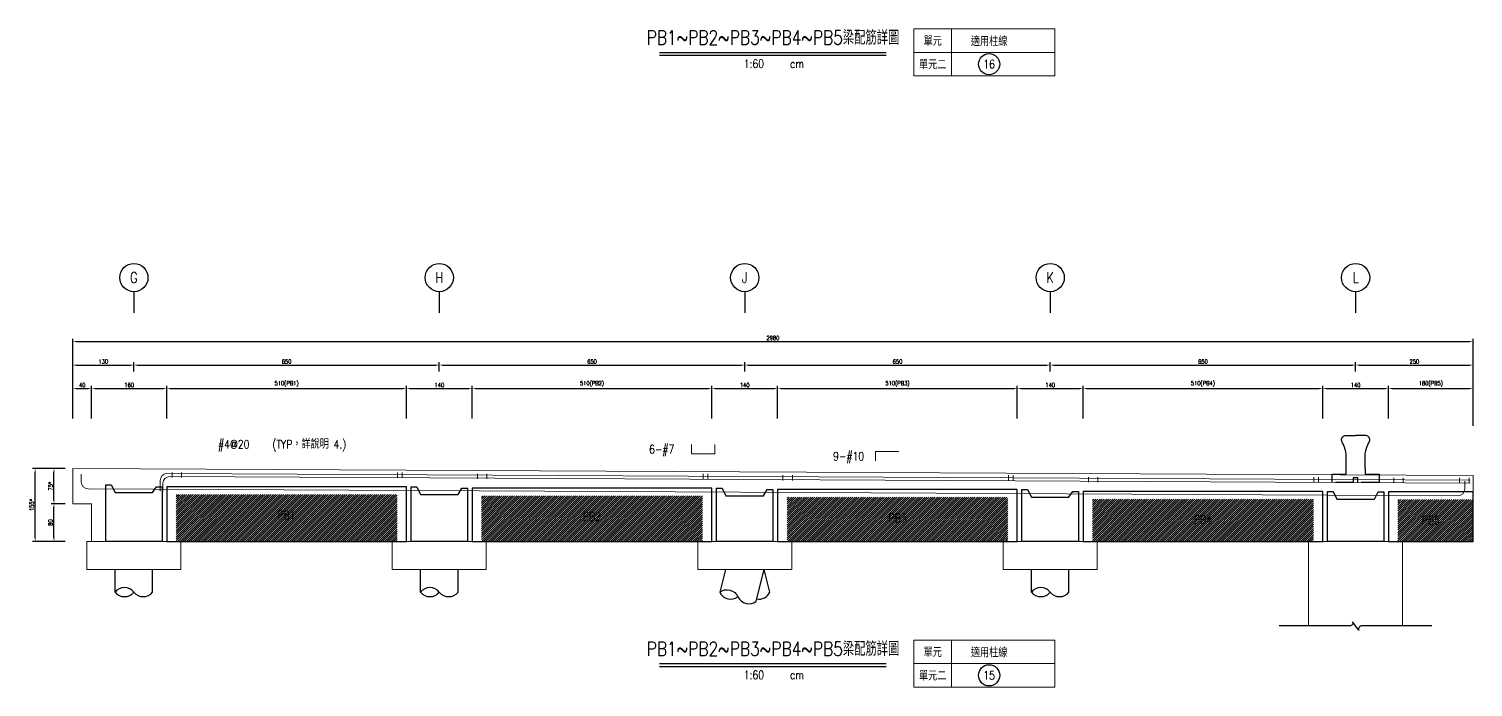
# Model space of a CAD drawing. Extents: x -4754 to 4976, y -23710 to 3942.
# Drawn here: x -359 to 2715, y -18510 to -17110 of the extents above; entities that cross this region are included whole.
import ezdxf
from ezdxf.enums import TextEntityAlignment as Align

# ---------------------------------------------------------------- set-up
doc = ezdxf.new("R2010")
doc.units = 0
doc.header["$LTSCALE"] = 3
doc.linetypes.add('DASHED', pattern=[19.05, 12.7, -6.35])
doc.layers.get('0').update_dxf_attribs({"linetype": 'CONTINUOUS'})
doc.layers.add('HB_0', color=7, linetype='CONTINUOUS', transparency=0.5)
for name, color, linetype in [('HB_DIM', 1, 'CONTINUOUS'), ('HB_SYMBOLS', 7, 'CONTINUOUS'), ('HB_TXT_CTEXT', 2, 'CONTINUOUS'), ('鋼筋', 3, 'CONTINUOUS')]:
    doc.layers.add(name, color=color, linetype=linetype)
doc.styles.get("Standard").update_dxf_attribs({"font": 'ROMANS.shx', "width": 0.8, "bigfont": 'chineset.shx'})
doc.dimstyles.new('30', dxfattribs={"dimscale": 3, "dimtxt": 3, "dimasz": 2.5, "dimexe": 2, "dimexo": 2, "dimgap": 1, "dimtad": 1, "dimdsep": 46, "dimtxsty": 'Standard', "dimcen": 0, "dimclrd": 256, "dimclre": 256, "dimclrt": 2, "dimadec": 0, "dimazin": 0, "dimtfac": 1, "dimtix": 1, "dimtmove": 2, "dimatfit": 3, "dimfxl": 1, "dimtolj": 1, "dimtzin": 0, "dimarcsym": 0})

# ---------------------------------------------------------------- blocks, each defined once
blk = doc.blocks.new('title_beam')
at = {"color": 3, "linetype": 'Continuous'}
blk.add_line((-241.2, 0), (241.2, 0), dxfattribs=at)
at = {"color": 1, "linetype": 'Continuous'}
blk.add_line((-241.2, -6), (241.2, -6), dxfattribs=at)
at = {"color": 3, "linetype": 'Continuous', "width": 0.8}
blk.add_attdef('TITLE', text='', height=30, dxfattribs=at).set_placement((0, 33), align=Align.MIDDLE)
at = {"linetype": 'Continuous', "width": 0.8}
blk.add_attdef('SCALE', text='', height=18, dxfattribs=at).set_placement((-40.6, -24), align=Align.MIDDLE)
blk.add_attdef('CM', (36.5, -33), '', height=18, dxfattribs=at)
blk = doc.blocks.new('line_tag')
at = {"layer": 'HB_SYMBOLS', "color": 4, "linetype": 'Continuous'}
blk.add_circle((0, 0), 22.5, dxfattribs=at)
at = {"color": 4, "linetype": 'Continuous', "width": 0.8}
blk.add_attdef('A', text='', height=18, dxfattribs=at).set_placement((0, 0), align=Align.MIDDLE)
blk = doc.blocks.new('fender_bottom')
at = {"color": 1, "linetype": 'Continuous'}
blk.add_lwpolyline([(162.5, 0), (12.5, 0, 0.529473), (6.7, -8.6), (-6.7, 8.6, -0.532815), (-12.5, 0), (-162.5, 0)], format="xyb", dxfattribs=at)
blk = doc.blocks.new('fender_top_transverse')
at = {"layer": 'HB_0', "color": 1, "linetype": 'Continuous'}
for points in [[(-20, 30), (-20, 60, 0.07193), (-25.7, 80.5, -0.041495), (-29.5, 88.2, -0.488993), (-22.5, 100), (0, 100)], [(20, 30), (20, 60, -0.07193), (25.7, 80.5, 0.041495), (29.5, 88.2, 0.488993), (22.5, 100), (0, 100)]]:
    blk.add_lwpolyline(points, format="xyb", dxfattribs=at)
at = {"layer": 'HB_0', "color": 252, "linetype": 'DASHED'}
blk.add_lwpolyline([(20, 30), (20, 18), (50, 18), (50, 0), (5, 0), (5, 10), (-5, 10), (-5, 0), (-50, 0), (-50, 18), (-20, 18), (-20, 30)], dxfattribs=at)
blk = doc.blocks.new('pile_vertical_with_pilecap')
at = {"linetype": 'Continuous'}
for p, q in [((-40, -48.1), (-40, 0)), ((-40, -48.1), (-40, 0)), ((40, -48.1), (40, 0)), ((40, -48.1), (40, 0))]:
    blk.add_line(p, q, dxfattribs=at)
for centre, start, end in [((-20, -64.1), 38.718, 141.282), ((-20, -64.1), 38.718, 141.282), ((-20, -32), 218.718, 321.282), ((-20, -32), 218.718, 321.282), ((20, -32), 218.718, 321.282), ((20, -32), 218.718, 321.282)]:
    blk.add_arc(centre, 25.6, start, end, dxfattribs=at)
blk = doc.blocks.new('racked_with_pilecap_Transverse')
at = {"linetype": 'Continuous'}
for points in [[(-41.2, 0), (-53.2, -48.1)], [(24.4, -67.5), (41.2, 0)]]:
    blk.add_lwpolyline(points, dxfattribs=at)
blk.add_lwpolyline([(53.2, -48.1), (41.2, 0)])
for points in [[(-53.2, -48.1, -0.48), (-14.4, -57.8, 0.48), (24.4, -67.5, 0.48)], [(-53.2, -48.1, 0.48), (-14.4, -57.8, 0.48)], [(25.6, -62.6, 0.340232), (53.2, -48.1)]]:
    blk.add_lwpolyline(points, format="xyb", dxfattribs=at)
blk = doc.blocks.new('line_guide')
at = {"color": 4, "linetype": 'Continuous'}
blk.add_line((0, 0), (0, -45), dxfattribs=at)
blk.add_circle((0, 30), 30, dxfattribs=at)
at = {"color": 4, "linetype": 'Continuous', "width": 0.8}
blk.add_attdef('A', text='', height=22.5, dxfattribs=at).set_placement((0, 30), align=Align.MIDDLE)
blk = doc.blocks.new('*D1229')
at = {"layer": 'HB_DIM', "linetype": 'Continuous', "lineweight": -2}
for p, q in [((-265.4, -17938.8), (-265.4, -17868.8)), ((-257.9, -17874.8), (-232.9, -17874.8)), ((-225.4, -17938.8), (-225.4, -17868.8))]:
    blk.add_line(p, q, dxfattribs=at)
at = {"layer": 'HB_DIM'}
for points in [[(-257.9, -17873.6), (-257.9, -17876.1), (-265.4, -17874.8)], [(-232.9, -17876.1), (-232.9, -17873.6), (-225.4, -17874.8)]]:
    blk.add_solid(points, dxfattribs=at)
at = {"layer": 'HB_DIM', "color": 2, "linetype": 'Continuous', "insert": (-245.4, -17867.3), "char_height": 9, "attachment_point": 5, "rotation": 0}
blk.add_mtext('\\A1;40', dxfattribs=at)
blk = doc.blocks.new('*D1230')
at = {"layer": 'HB_DIM', "linetype": 'Continuous', "lineweight": -2}
for p, q in [((-225.4, -17938.8), (-225.4, -17868.8)), ((-217.9, -17874.8), (-72.9, -17874.8)), ((-65.4, -17938.8), (-65.4, -17868.8))]:
    blk.add_line(p, q, dxfattribs=at)
at = {"layer": 'HB_DIM'}
for points in [[(-217.9, -17873.6), (-217.9, -17876.1), (-225.4, -17874.8)], [(-72.9, -17876.1), (-72.9, -17873.6), (-65.4, -17874.8)]]:
    blk.add_solid(points, dxfattribs=at)
at = {"layer": 'HB_DIM', "color": 2, "linetype": 'Continuous', "insert": (-145.4, -17867.3), "char_height": 9, "attachment_point": 5, "rotation": 0}
blk.add_mtext('\\A1;160', dxfattribs=at)
blk = doc.blocks.new('*D1231')
at = {"layer": 'HB_DIM', "linetype": 'Continuous', "lineweight": -2}
for p, q in [((-65.4, -17938.8), (-65.4, -17868.8)), ((-57.9, -17874.8), (437.1, -17874.8)), ((444.6, -17938.8), (444.6, -17868.8))]:
    blk.add_line(p, q, dxfattribs=at)
at = {"layer": 'HB_DIM'}
for points in [[(-57.9, -17873.6), (-57.9, -17876.1), (-65.4, -17874.8)], [(437.1, -17876.1), (437.1, -17873.6), (444.6, -17874.8)]]:
    blk.add_solid(points, dxfattribs=at)
at = {"layer": 'HB_DIM', "color": 2, "linetype": 'Continuous', "insert": (189.6, -17864.9), "char_height": 9, "attachment_point": 5, "rotation": 0}
blk.add_mtext('\\A1;510(PB1)', dxfattribs=at)
blk = doc.blocks.new('*D1232')
at = {"layer": 'HB_DIM', "linetype": 'Continuous', "lineweight": -2}
for p, q in [((444.6, -17938.8), (444.6, -17868.8)), ((452.1, -17874.8), (577.1, -17874.8)), ((584.6, -17938.8), (584.6, -17868.8))]:
    blk.add_line(p, q, dxfattribs=at)
at = {"layer": 'HB_DIM'}
for points in [[(452.1, -17873.6), (452.1, -17876.1), (444.6, -17874.8)], [(577.1, -17876.1), (577.1, -17873.6), (584.6, -17874.8)]]:
    blk.add_solid(points, dxfattribs=at)
at = {"layer": 'HB_DIM', "color": 2, "linetype": 'Continuous', "insert": (514.6, -17867.3), "char_height": 9, "attachment_point": 5, "rotation": 0}
blk.add_mtext('\\A1;140', dxfattribs=at)
blk = doc.blocks.new('*D1233')
at = {"layer": 'HB_DIM', "linetype": 'Continuous', "lineweight": -2}
for p, q in [((584.6, -17938.8), (584.6, -17868.8)), ((592.1, -17874.8), (1087.1, -17874.8)), ((1094.6, -17938.8), (1094.6, -17868.8))]:
    blk.add_line(p, q, dxfattribs=at)
at = {"layer": 'HB_DIM'}
for points in [[(592.1, -17873.6), (592.1, -17876.1), (584.6, -17874.8)], [(1087.1, -17876.1), (1087.1, -17873.6), (1094.6, -17874.8)]]:
    blk.add_solid(points, dxfattribs=at)
at = {"layer": 'HB_DIM', "color": 2, "linetype": 'Continuous', "insert": (839.6, -17864.9), "char_height": 9, "attachment_point": 5, "rotation": 0}
blk.add_mtext('\\A1;510(PB2)', dxfattribs=at)
blk = doc.blocks.new('*D1234')
at = {"layer": 'HB_DIM', "linetype": 'Continuous', "lineweight": -2}
for p, q in [((1094.6, -17938.8), (1094.6, -17868.8)), ((1102.1, -17874.8), (1227.1, -17874.8)), ((1234.6, -17938.8), (1234.6, -17868.8))]:
    blk.add_line(p, q, dxfattribs=at)
at = {"layer": 'HB_DIM'}
for points in [[(1102.1, -17873.6), (1102.1, -17876.1), (1094.6, -17874.8)], [(1227.1, -17876.1), (1227.1, -17873.6), (1234.6, -17874.8)]]:
    blk.add_solid(points, dxfattribs=at)
at = {"layer": 'HB_DIM', "color": 2, "linetype": 'Continuous', "insert": (1164.6, -17867.3), "char_height": 9, "attachment_point": 5, "rotation": 0}
blk.add_mtext('\\A1;140', dxfattribs=at)
blk = doc.blocks.new('*D1235')
at = {"layer": 'HB_DIM', "linetype": 'Continuous', "lineweight": -2}
for p, q in [((1234.6, -17938.8), (1234.6, -17868.8)), ((1242.1, -17874.8), (1737.1, -17874.8)), ((1744.6, -17938.8), (1744.6, -17868.8))]:
    blk.add_line(p, q, dxfattribs=at)
at = {"layer": 'HB_DIM'}
for points in [[(1242.1, -17873.6), (1242.1, -17876.1), (1234.6, -17874.8)], [(1737.1, -17876.1), (1737.1, -17873.6), (1744.6, -17874.8)]]:
    blk.add_solid(points, dxfattribs=at)
at = {"layer": 'HB_DIM', "color": 2, "linetype": 'Continuous', "insert": (1489.6, -17864.9), "char_height": 9, "attachment_point": 5, "rotation": 0}
blk.add_mtext('\\A1;510(PB3)', dxfattribs=at)
blk = doc.blocks.new('*D1236')
at = {"layer": 'HB_DIM', "linetype": 'Continuous', "lineweight": -2}
for p, q in [((1744.6, -17938.8), (1744.6, -17868.8)), ((1752.1, -17874.8), (1877.1, -17874.8)), ((1884.6, -17938.8), (1884.6, -17868.8))]:
    blk.add_line(p, q, dxfattribs=at)
at = {"layer": 'HB_DIM'}
for points in [[(1752.1, -17873.6), (1752.1, -17876.1), (1744.6, -17874.8)], [(1877.1, -17876.1), (1877.1, -17873.6), (1884.6, -17874.8)]]:
    blk.add_solid(points, dxfattribs=at)
at = {"layer": 'HB_DIM', "color": 2, "linetype": 'Continuous', "insert": (1814.6, -17867.3), "char_height": 9, "attachment_point": 5, "rotation": 0}
blk.add_mtext('\\A1;140', dxfattribs=at)
blk = doc.blocks.new('*D1237')
at = {"layer": 'HB_DIM', "linetype": 'Continuous', "lineweight": -2}
for p, q in [((1884.6, -17938.8), (1884.6, -17868.8)), ((1892.1, -17874.8), (2387.1, -17874.8)), ((2394.6, -17938.8), (2394.6, -17868.8))]:
    blk.add_line(p, q, dxfattribs=at)
at = {"layer": 'HB_DIM'}
for points in [[(1892.1, -17873.6), (1892.1, -17876.1), (1884.6, -17874.8)], [(2387.1, -17876.1), (2387.1, -17873.6), (2394.6, -17874.8)]]:
    blk.add_solid(points, dxfattribs=at)
at = {"layer": 'HB_DIM', "color": 2, "linetype": 'Continuous', "insert": (2139.6, -17864.9), "char_height": 9, "attachment_point": 5, "rotation": 0}
blk.add_mtext('\\A1;510(PB4)', dxfattribs=at)
blk = doc.blocks.new('*D1238')
at = {"layer": 'HB_DIM', "linetype": 'Continuous', "lineweight": -2}
for p, q in [((2394.6, -17938.8), (2394.6, -17868.8)), ((2402.1, -17874.8), (2527.1, -17874.8)), ((2534.6, -17938.8), (2534.6, -17868.8))]:
    blk.add_line(p, q, dxfattribs=at)
at = {"layer": 'HB_DIM'}
for points in [[(2402.1, -17873.6), (2402.1, -17876.1), (2394.6, -17874.8)], [(2527.1, -17876.1), (2527.1, -17873.6), (2534.6, -17874.8)]]:
    blk.add_solid(points, dxfattribs=at)
at = {"layer": 'HB_DIM', "color": 2, "linetype": 'Continuous', "insert": (2464.6, -17867.3), "char_height": 9, "attachment_point": 5, "rotation": 0}
blk.add_mtext('\\A1;140', dxfattribs=at)
blk = doc.blocks.new('*D1239')
at = {"layer": 'HB_DIM', "linetype": 'Continuous', "lineweight": -2}
for p, q in [((2534.6, -17938.8), (2534.6, -17868.8)), ((2542.1, -17874.8), (2707.1, -17874.8)), ((2714.6, -17938.8), (2714.6, -17868.8))]:
    blk.add_line(p, q, dxfattribs=at)
at = {"layer": 'HB_DIM'}
for points in [[(2542.1, -17873.6), (2542.1, -17876.1), (2534.6, -17874.8)], [(2707.1, -17876.1), (2707.1, -17873.6), (2714.6, -17874.8)]]:
    blk.add_solid(points, dxfattribs=at)
at = {"layer": 'HB_DIM', "color": 2, "linetype": 'Continuous', "insert": (2624.6, -17864.9), "char_height": 9, "attachment_point": 5, "rotation": 0}
blk.add_mtext('\\A1;180(PB5)', dxfattribs=at)
blk = doc.blocks.new('*D1240')
at = {"layer": 'HB_DIM', "linetype": 'Continuous', "lineweight": -2}
for p, q in [((-281.4, -18119.8), (-311.4, -18119.8)), ((-305.4, -18192.3), (-305.4, -18127.3)), ((-281.4, -18199.8), (-311.4, -18199.8))]:
    blk.add_line(p, q, dxfattribs=at)
at = {"layer": 'HB_DIM'}
for points in [[(-304.2, -18127.3), (-306.7, -18127.3), (-305.4, -18119.8)], [(-306.7, -18192.3), (-304.2, -18192.3), (-305.4, -18199.8)]]:
    blk.add_solid(points, dxfattribs=at)
at = {"layer": 'HB_DIM', "color": 2, "linetype": 'Continuous', "insert": (-312.9, -18159.8), "char_height": 9, "attachment_point": 5, "rotation": 90}
blk.add_mtext('\\A1;80', dxfattribs=at)
blk = doc.blocks.new('*D1241')
at = {"layer": 'HB_DIM', "linetype": 'Continuous', "lineweight": -2}
for p, q in [((-281.4, -18044.8), (-311.4, -18044.8)), ((-305.4, -18112.3), (-305.4, -18052.3)), ((-281.4, -18119.8), (-311.4, -18119.8))]:
    blk.add_line(p, q, dxfattribs=at)
at = {"layer": 'HB_DIM'}
for points in [[(-304.2, -18052.3), (-306.7, -18052.3), (-305.4, -18044.8)], [(-306.7, -18112.3), (-304.2, -18112.3), (-305.4, -18119.8)]]:
    blk.add_solid(points, dxfattribs=at)
at = {"layer": 'HB_DIM', "color": 2, "linetype": 'Continuous', "insert": (-312.9, -18082.3), "char_height": 9, "attachment_point": 5, "rotation": 90}
blk.add_mtext('\\A1;75*', dxfattribs=at)
blk = doc.blocks.new('*D1242')
at = {"layer": 'HB_DIM', "linetype": 'Continuous', "lineweight": -2}
for p, q in [((-265.4, -17938.8), (-265.4, -17768.8)), ((-257.9, -17774.8), (2707.1, -17774.8)), ((2714.6, -17953.8), (2714.6, -17768.8))]:
    blk.add_line(p, q, dxfattribs=at)
at = {"layer": 'HB_DIM'}
for points in [[(-257.9, -17773.6), (-257.9, -17776.1), (-265.4, -17774.8)], [(2707.1, -17776.1), (2707.1, -17773.6), (2714.6, -17774.8)]]:
    blk.add_solid(points, dxfattribs=at)
at = {"layer": 'HB_DIM', "color": 2, "linetype": 'Continuous', "insert": (1224.6, -17767.3), "char_height": 9, "attachment_point": 5, "rotation": 0}
blk.add_mtext('\\A1;2980', dxfattribs=at)
blk = doc.blocks.new('*D1243')
at = {"layer": 'HB_DIM', "linetype": 'Continuous', "lineweight": -2}
for p, q in [((-265.4, -17938.8), (-265.4, -17818.8)), ((-257.9, -17824.8), (-142.9, -17824.8)), ((-135.4, -17838.8), (-135.4, -17818.8))]:
    blk.add_line(p, q, dxfattribs=at)
at = {"layer": 'HB_DIM'}
for points in [[(-257.9, -17823.6), (-257.9, -17826.1), (-265.4, -17824.8)], [(-142.9, -17826.1), (-142.9, -17823.6), (-135.4, -17824.8)]]:
    blk.add_solid(points, dxfattribs=at)
at = {"layer": 'HB_DIM', "color": 2, "linetype": 'Continuous', "insert": (-200.4, -17817.3), "char_height": 9, "attachment_point": 5, "rotation": 0}
blk.add_mtext('\\A1;130', dxfattribs=at)
blk = doc.blocks.new('*D1244')
at = {"layer": 'HB_DIM', "linetype": 'Continuous', "lineweight": -2}
for p, q in [((-135.4, -17838.8), (-135.4, -17818.8)), ((-127.9, -17824.8), (507.1, -17824.8)), ((514.6, -17838.8), (514.6, -17818.8))]:
    blk.add_line(p, q, dxfattribs=at)
at = {"layer": 'HB_DIM'}
for points in [[(-127.9, -17823.6), (-127.9, -17826.1), (-135.4, -17824.8)], [(507.1, -17826.1), (507.1, -17823.6), (514.6, -17824.8)]]:
    blk.add_solid(points, dxfattribs=at)
at = {"layer": 'HB_DIM', "color": 2, "linetype": 'Continuous', "insert": (189.6, -17817.3), "char_height": 9, "attachment_point": 5, "rotation": 0}
blk.add_mtext('\\A1;650', dxfattribs=at)
blk = doc.blocks.new('*D1245')
at = {"layer": 'HB_DIM', "linetype": 'Continuous', "lineweight": -2}
for p, q in [((514.6, -17838.8), (514.6, -17818.8)), ((522.1, -17824.8), (1157.1, -17824.8)), ((1164.6, -17838.8), (1164.6, -17818.8))]:
    blk.add_line(p, q, dxfattribs=at)
at = {"layer": 'HB_DIM'}
for points in [[(522.1, -17823.6), (522.1, -17826.1), (514.6, -17824.8)], [(1157.1, -17826.1), (1157.1, -17823.6), (1164.6, -17824.8)]]:
    blk.add_solid(points, dxfattribs=at)
at = {"layer": 'HB_DIM', "color": 2, "linetype": 'Continuous', "insert": (839.6, -17817.3), "char_height": 9, "attachment_point": 5, "rotation": 0}
blk.add_mtext('\\A1;650', dxfattribs=at)
blk = doc.blocks.new('*D1246')
at = {"layer": 'HB_DIM', "linetype": 'Continuous', "lineweight": -2}
for p, q in [((1164.6, -17838.8), (1164.6, -17818.8)), ((1172.1, -17824.8), (1807.1, -17824.8)), ((1814.6, -17838.8), (1814.6, -17818.8))]:
    blk.add_line(p, q, dxfattribs=at)
at = {"layer": 'HB_DIM'}
for points in [[(1172.1, -17823.6), (1172.1, -17826.1), (1164.6, -17824.8)], [(1807.1, -17826.1), (1807.1, -17823.6), (1814.6, -17824.8)]]:
    blk.add_solid(points, dxfattribs=at)
at = {"layer": 'HB_DIM', "color": 2, "linetype": 'Continuous', "insert": (1489.6, -17817.3), "char_height": 9, "attachment_point": 5, "rotation": 0}
blk.add_mtext('\\A1;650', dxfattribs=at)
blk = doc.blocks.new('*D1247')
at = {"layer": 'HB_DIM', "linetype": 'Continuous', "lineweight": -2}
for p, q in [((1814.6, -17838.8), (1814.6, -17818.8)), ((1822.1, -17824.8), (2457.1, -17824.8)), ((2464.6, -17838.8), (2464.6, -17818.8))]:
    blk.add_line(p, q, dxfattribs=at)
at = {"layer": 'HB_DIM'}
for points in [[(1822.1, -17823.6), (1822.1, -17826.1), (1814.6, -17824.8)], [(2457.1, -17826.1), (2457.1, -17823.6), (2464.6, -17824.8)]]:
    blk.add_solid(points, dxfattribs=at)
at = {"layer": 'HB_DIM', "color": 2, "linetype": 'Continuous', "insert": (2139.6, -17817.3), "char_height": 9, "attachment_point": 5, "rotation": 0}
blk.add_mtext('\\A1;650', dxfattribs=at)
blk = doc.blocks.new('*D1248')
at = {"layer": 'HB_DIM', "linetype": 'Continuous', "lineweight": -2}
for p, q in [((2464.6, -17838.8), (2464.6, -17818.8)), ((2472.1, -17824.8), (2707.1, -17824.8)), ((2714.6, -17938.8), (2714.6, -17818.8))]:
    blk.add_line(p, q, dxfattribs=at)
at = {"layer": 'HB_DIM'}
for points in [[(2472.1, -17823.6), (2472.1, -17826.1), (2464.6, -17824.8)], [(2707.1, -17826.1), (2707.1, -17823.6), (2714.6, -17824.8)]]:
    blk.add_solid(points, dxfattribs=at)
at = {"layer": 'HB_DIM', "color": 2, "linetype": 'Continuous', "insert": (2589.6, -17817.3), "char_height": 9, "attachment_point": 5, "rotation": 0}
blk.add_mtext('\\A1;250', dxfattribs=at)
blk = doc.blocks.new('*D1249')
at = {"layer": 'HB_DIM', "linetype": 'Continuous', "lineweight": -2}
for p, q in [((-281.4, -18044.8), (-351.4, -18044.8)), ((-345.4, -18192.3), (-345.4, -18052.3)), ((-281.4, -18199.8), (-351.4, -18199.8))]:
    blk.add_line(p, q, dxfattribs=at)
at = {"layer": 'HB_DIM'}
for points in [[(-344.2, -18052.3), (-346.7, -18052.3), (-345.4, -18044.8)], [(-346.7, -18192.3), (-344.2, -18192.3), (-345.4, -18199.8)]]:
    blk.add_solid(points, dxfattribs=at)
at = {"layer": 'HB_DIM', "color": 2, "linetype": 'Continuous', "insert": (-352.9, -18122.3), "char_height": 9, "attachment_point": 5, "rotation": 90}
blk.add_mtext('\\A1;155*', dxfattribs=at)

msp = doc.modelspace()

# ---------------------------------------------------------------- hatches: boundary and pattern name
at = {"layer": 'HB_0', "linetype": 'Continuous'}
h = msp.add_hatch(dxfattribs=at)
h.set_pattern_fill('ANSI31', color=256, style=0)
h.paths.add_polyline_path([(-45.427, -18099.802), (424.573, -18099.802), (424.573, -18199.802), (-45.427, -18199.802)], flags=17)
h = msp.add_hatch(dxfattribs=at)
h.set_pattern_fill('ANSI31', color=256, style=0)
h.paths.add_polyline_path([(604.573, -18102.802), (1074.573, -18102.802), (1074.573, -18199.802), (604.573, -18199.802)], flags=17)
h = msp.add_hatch(dxfattribs=at)
h.set_pattern_fill('ANSI31', color=256, style=0)
h.paths.add_polyline_path([(1254.573, -18105.802), (1724.573, -18105.802), (1724.573, -18199.802), (1254.573, -18199.802)], flags=17)
h = msp.add_hatch(dxfattribs=at)
h.set_pattern_fill('ANSI31', color=256, style=0)
h.paths.add_polyline_path([(1904.573, -18109.802), (2374.573, -18109.802), (2374.573, -18199.802), (1904.573, -18199.802)], flags=17)
h = msp.add_hatch(dxfattribs=at)
h.set_pattern_fill('ANSI31', color=256, style=0)
h.paths.add_polyline_path([(2554.573, -18110.802), (2714.573, -18110.802), (2714.573, -18199.802), (2554.573, -18199.802)], flags=17)

# ---------------------------------------------------------------- linework, layer by layer
at = {"layer": 'HB_0', "lineweight": 5}
for p, q in [((2364.573, -18199.802, -250), (2364.573, -18379.802, -250)), ((2564.573, -18199.802, -250), (2564.573, -18379.802, -250))]:
    msp.add_line(p, q, dxfattribs=at)
msp.add_lwpolyline([(-225.427, -18199.802), (-225.427, -18119.802), (-265.427, -18119.802), (-265.427, -18044.802), (2714.573, -18059.802), (2714.573, -18199.802), (-225.427, -18199.802)], dxfattribs=at)
at = {"layer": 'HB_0', "color": 1, "linetype": 'Continuous'}
for points in [[(-195.427, -18199.802), (-195.427, -18079.802), (-183.427, -18079.802), (-175.427, -18095.802), (-95.427, -18095.802), (-87.427, -18083.802), (-75.427, -18083.802), (-75.427, -18199.802), (-195.427, -18199.802)], [(-65.427, -18199.802), (-45.427, -18199.802), (424.573, -18199.802), (444.573, -18199.802), (444.573, -18083.802), (424.573, -18083.802), (-45.427, -18083.802), (-65.427, -18083.802), (-65.427, -18199.802)], [(454.573, -18199.802), (454.573, -18083.802), (466.573, -18083.802), (474.573, -18099.802), (554.573, -18099.802), (562.573, -18086.802), (574.573, -18086.802), (574.573, -18199.802), (454.573, -18199.802)], [(584.573, -18199.802), (604.573, -18199.802), (1074.573, -18199.802), (1094.573, -18199.802), (1094.573, -18086.802), (1074.573, -18086.802), (604.573, -18086.802), (584.573, -18086.802), (584.573, -18199.802)], [(1104.573, -18199.802), (1104.573, -18086.802), (1116.573, -18086.802), (1124.573, -18102.802), (1204.573, -18102.802), (1212.573, -18089.802), (1224.573, -18089.802), (1224.573, -18199.802), (1104.573, -18199.802)], [(1234.573, -18199.802), (1254.573, -18199.802), (1724.573, -18199.802), (1744.573, -18199.802), (1744.573, -18089.802), (1724.573, -18089.802), (1254.573, -18089.802), (1234.573, -18089.802), (1234.573, -18199.802)], [(1754.573, -18199.802), (1754.573, -18089.802), (1766.573, -18089.802), (1774.573, -18105.802), (1854.573, -18105.802), (1862.573, -18093.802), (1874.573, -18093.802), (1874.573, -18199.802), (1754.573, -18199.802)], [(1884.573, -18199.802), (1904.573, -18199.802), (2374.573, -18199.802), (2394.573, -18199.802), (2394.573, -18093.802), (2374.573, -18093.802), (1904.573, -18093.802), (1884.573, -18093.802), (1884.573, -18199.802)], [(2404.573, -18199.802), (2404.573, -18093.802), (2416.573, -18093.802), (2424.573, -18109.802), (2504.573, -18109.802), (2512.573, -18094.802), (2524.573, -18094.802), (2524.573, -18199.802), (2404.573, -18199.802)], [(2534.573, -18199.802), (2554.573, -18199.802), (2714.573, -18199.802), (2714.573, -18094.802), (2554.573, -18094.802), (2534.573, -18094.802), (2534.573, -18199.802)]]:
    msp.add_lwpolyline(points, dxfattribs=at)
at = {"layer": 'HB_0', "lineweight": 5}
for points in [[(-235.427, -18259.802, -277.5), (-35.427, -18259.802, -277.5), (-35.427, -18199.802, -277.5), (-235.427, -18199.802, -277.5), (-235.427, -18259.802, -277.5)], [(414.573, -18259.802, -250), (614.573, -18259.802, -250), (614.573, -18199.802, -250), (414.573, -18199.802, -250), (414.573, -18259.802, -250)], [(1064.573, -18259.802, -250), (1264.573, -18259.802, -250), (1264.573, -18199.802, -250), (1064.573, -18199.802, -250), (1064.573, -18259.802, -250)], [(1714.573, -18259.802, -250), (1914.573, -18259.802, -250), (1914.573, -18199.802, -250), (1714.573, -18199.802, -250), (1714.573, -18259.802, -250)]]:
    msp.add_polyline3d(points, dxfattribs=at)
at = {"layer": 'HB_DIM', "color": 1, "linetype": 'Continuous'}
for points in [[(-34.157, -18053.337, 0, 5, 0), (-24.157, -18043.337, 0, 0, 0), (25.843, -17993.337, 0, 0, 0), (43.843, -17993.337, 0, 0, 0)], [(933.112, -18093.834, 0, 5, 0), (933.112, -18078.834, 0, 0, 0), (933.112, -18003.834, 0, 0, 0), (951.112, -18003.834, 0, 0, 0)], [(1309.737, -18068.806, 0, 5, 0), (1314.047, -18054.439, 0, 0, 0), (1324.737, -18018.806, 0, 0, 0), (1342.737, -18018.806, 0, 0, 0)], [(1309.737, -18062.791, 0, 5, 0), (1314.578, -18048.594, 0, 0, 0), (1324.737, -18018.806, 0, 0, 0), (1342.737, -18018.806, 0, 0, 0)]]:
    msp.add_lwpolyline(points, format="xyseb", dxfattribs=at)
at = {"layer": 'HB_TXT_CTEXT', "color": 4, "lineweight": 5, "true_color": 0x00ffff}
for p, q in [((1604.573, -17109.802), (1604.573, -17209.802)), ((1524.573, -17159.802), (1824.573, -17159.802)), ((1604.573, -18409.802), (1604.573, -18509.802)), ((1524.573, -18459.802), (1824.573, -18459.802))]:
    msp.add_line(p, q, dxfattribs=at)
for points in [[(1524.573, -17109.802), (1524.573, -17209.802), (1824.573, -17209.802), (1824.573, -17109.802), (1524.573, -17109.802)], [(1524.573, -18409.802), (1524.573, -18509.802), (1824.573, -18509.802), (1824.573, -18409.802), (1524.573, -18409.802)]]:
    msp.add_lwpolyline(points, dxfattribs=at)
at = {"layer": 'HB_TXT_CTEXT', "lineweight": 5}
for points in [[(1051.112, -17993.834, -37.62), (1051.112, -18013.834, -37.62), (1101.112, -18013.834, -37.62), (1101.112, -17993.834, -37.62)], [(1442.737, -18028.806, -37.12), (1442.737, -18008.806, -37.12), (1492.737, -18008.806, -37.12)]]:
    msp.add_polyline3d(points, dxfattribs=at)
at = {"layer": '鋼筋', "lineweight": 5}
for p, q in [((-247.23, -18056.783, -37.62), (-247.314, -18073.402, -37.62)), ((-247.23, -18056.783, -22.572), (-247.314, -18073.402, -22.572)), ((-247.23, -18056.783, -7.524), (-247.314, -18073.402, -7.524)), ((-247.23, -18056.783, 7.524), (-247.314, -18073.402, 7.524)), ((-247.23, -18056.783, 22.572), (-247.314, -18073.402, 22.572)), ((-247.23, -18056.783, 37.62), (-247.314, -18073.402, 37.62)), ((-79.669, -18093.347, -37.12), (-79.552, -18070.227, -37.12)), ((-79.669, -18093.347, -24.747), (-79.552, -18070.227, -24.747)), ((-79.669, -18093.347, -12.373), (-79.552, -18070.227, -12.373)), ((-79.669, -18093.347), (-79.552, -18070.227)), ((-79.669, -18093.347, 12.373), (-79.552, -18070.227, 12.373)), ((-79.669, -18093.347, 24.747), (-79.552, -18070.227, 24.747)), ((-79.669, -18093.347, 37.12), (-79.552, -18070.227, 37.12)), ((-64.989, -18055.811, -37.12), (2708.523, -18069.771, -37.12)), ((-64.989, -18055.811, -24.747), (2708.523, -18069.771, -24.747)), ((-64.989, -18055.811, -12.373), (2708.523, -18069.771, -12.373)), ((-64.989, -18055.811), (2708.523, -18069.771)), ((-64.989, -18055.811, 12.373), (2708.523, -18069.771, 12.373)), ((-64.989, -18055.811, 24.747), (2708.523, -18069.771, 24.747)), ((-64.989, -18055.811, 37.12), (2708.523, -18069.771, 37.12)), ((-59.02, -18061.841, -37.12), (2708.493, -18075.771, -37.12)), ((-59.02, -18061.841, 37.12), (2708.493, -18075.771, 37.12)), ((-54.157, -18053.337, -36.57), (-54.157, -18053.337, 36.57)), ((-54.157, -18056.512, 39.745), (-54.157, -18064.132, 39.745)), ((-54.157, -18064.145, -33.427), (-54.157, -18058.757, -38.815)), ((-34.157, -18053.337, -36.57), (-34.157, -18053.337, 36.57)), ((-34.157, -18056.512, 39.745), (-34.157, -18064.132, 39.745)), ((-34.157, -18064.145, -33.427), (-34.157, -18058.757, -38.815)), ((425.843, -18053.337, -36.57), (425.843, -18053.337, 36.57)), ((425.843, -18056.512, 39.745), (425.843, -18064.132, 39.745)), ((425.843, -18064.145, -33.427), (425.843, -18058.757, -38.815)), ((435.843, -18053.337, -36.57), (435.843, -18053.337, 36.57)), ((435.843, -18056.512, 39.745), (435.843, -18064.132, 39.745)), ((435.843, -18064.145, -33.427), (435.843, -18058.757, -38.815)), ((595.843, -18056.337, -36.23), (595.843, -18056.337, 36.23)), ((595.843, -18059.512, 39.405), (595.843, -18067.132, 39.405)), ((595.843, -18067.145, -33.087), (595.843, -18061.757, -38.475)), ((615.843, -18056.337, -36.23), (615.843, -18056.337, 36.23)), ((615.843, -18059.512, 39.405), (615.843, -18067.132, 39.405)), ((615.843, -18067.145, -33.087), (615.843, -18061.757, -38.475)), ((1075.843, -18056.337, -36.23), (1075.843, -18056.337, 36.23)), ((1075.843, -18059.512, 39.405), (1075.843, -18067.132, 39.405)), ((1075.843, -18067.145, -33.087), (1075.843, -18061.757, -38.475)), ((1085.843, -18056.337, -36.23), (1085.843, -18056.337, 36.23)), ((1085.843, -18059.512, 39.405), (1085.843, -18067.132, 39.405)), ((1085.843, -18067.145, -33.087), (1085.843, -18061.757, -38.475)), ((1245.843, -18059.337, -36.23), (1245.843, -18059.337, 36.23)), ((1245.843, -18062.512, 39.405), (1245.843, -18070.132, 39.405)), ((1245.843, -18070.145, -33.087), (1245.843, -18064.757, -38.475)), ((1265.843, -18059.337, -36.23), (1265.843, -18059.337, 36.23)), ((1265.843, -18062.512, 39.405), (1265.843, -18070.132, 39.405)), ((1265.843, -18070.145, -33.087), (1265.843, -18064.757, -38.475)), ((1725.843, -18059.337, -36.23), (1725.843, -18059.337, 36.23)), ((1725.843, -18062.512, 39.405), (1725.843, -18070.132, 39.405)), ((1725.843, -18070.145, -33.087), (1725.843, -18064.757, -38.475)), ((1735.843, -18059.337, -36.23), (1735.843, -18059.337, 36.23)), ((1735.843, -18062.512, 39.405), (1735.843, -18070.132, 39.405)), ((1735.843, -18070.145, -33.087), (1735.843, -18064.757, -38.475)), ((1895.843, -18063.337, -36.57), (1895.843, -18063.337, 36.57)), ((1895.843, -18066.512, 39.745), (1895.843, -18074.132, 39.745)), ((1895.843, -18074.145, -33.427), (1895.843, -18068.757, -38.815)), ((1915.843, -18063.337, -36.57), (1915.843, -18063.337, 36.57)), ((1915.843, -18066.512, 39.745), (1915.843, -18074.132, 39.745)), ((1915.843, -18074.145, -33.427), (1915.843, -18068.757, -38.815)), ((2375.843, -18063.337, -36.57), (2375.843, -18063.337, 36.57)), ((2375.843, -18066.512, 39.745), (2375.843, -18074.132, 39.745)), ((2375.843, -18074.145, -33.427), (2375.843, -18068.757, -38.815)), ((2385.843, -18063.337, -36.57), (2385.843, -18063.337, 36.57)), ((2385.843, -18066.512, 39.745), (2385.843, -18074.132, 39.745)), ((2385.843, -18074.145, -33.427), (2385.843, -18068.757, -38.815)), ((2545.843, -18064.337, -36.23), (2545.843, -18064.337, 36.23)), ((2545.843, -18067.512, 39.405), (2545.843, -18075.132, 39.405)), ((2545.843, -18075.145, -33.087), (2545.843, -18069.757, -38.475)), ((2565.843, -18064.337, -36.23), (2565.843, -18064.337, 36.23)), ((2565.843, -18067.512, 39.405), (2565.843, -18075.132, 39.405)), ((2565.843, -18075.145, -33.087), (2565.843, -18069.757, -38.475)), ((2685.843, -18064.337, -36.23), (2685.843, -18064.337, 36.23)), ((2685.843, -18067.512, 39.405), (2685.843, -18075.132, 39.405)), ((2685.843, -18075.145, -33.087), (2685.843, -18069.757, -38.475)), ((2696.687, -18088.221, -37.62), (2696.77, -18071.601, -37.62)), ((2696.687, -18088.221, -22.572), (2696.77, -18071.601, -22.572)), ((2696.687, -18088.221, -7.524), (2696.77, -18071.601, -7.524)), ((2696.687, -18088.221, 7.524), (2696.77, -18071.601, 7.524)), ((2696.687, -18088.221, 22.572), (2696.77, -18071.601, 22.572)), ((2696.687, -18088.221, 37.62), (2696.77, -18071.601, 37.62)), ((2705.843, -18064.337, -36.23), (2705.843, -18064.337, 36.23)), ((2705.843, -18067.512, 39.405), (2705.843, -18075.132, 39.405)), ((2705.843, -18075.145, -33.087), (2705.843, -18069.757, -38.475)), ((-232.897, -18087.965, -37.62), (2682.124, -18102.638, -37.62)), ((-232.897, -18087.965, -22.572), (2682.124, -18102.638, -22.572)), ((-232.897, -18087.965, -7.524), (2682.124, -18102.638, -7.524)), ((-232.897, -18087.965, 7.524), (2682.124, -18102.638, 7.524)), ((-232.897, -18087.965, 22.572), (2682.124, -18102.638, 22.572)), ((-232.897, -18087.965, 37.62), (2682.124, -18102.638, 37.62)), ((-73.669, -18093.377, -37.12), (-73.583, -18076.258, -37.12)), ((-73.669, -18093.377, 37.12), (-73.583, -18076.258, 37.12))]:
    msp.add_line(p, q, dxfattribs=at)
at = {"layer": '鋼筋', "lineweight": 5, "extrusion": (0, 0, -1)}
for centre in [(65.062, -18070.3, 37.12), (65.062, -18070.3, 24.747), (65.062, -18070.3, 12.373), (65.062, -18070.3), (65.062, -18070.3, -12.373), (65.062, -18070.3, -24.747), (65.062, -18070.3, -37.12), (59.093, -18076.331, 37.12), (59.093, -18076.331, -37.12)]:
    msp.add_arc(centre, 14.49, 0.288399, 90.288399, dxfattribs=at)
at = {"layer": '鋼筋', "lineweight": 5, "extrusion": (1, -3.67394e-16, 0)}
for centre in [(-18056.512, -36.57, -54.157), (-18056.512, -36.57, -34.157), (-18056.512, -36.57, 425.843), (-18056.512, -36.57, 435.843), (-18059.512, -36.23, 595.843), (-18059.512, -36.23, 615.843), (-18059.512, -36.23, 1075.843), (-18059.512, -36.23, 1085.843), (-18062.512, -36.23, 1245.843), (-18062.512, -36.23, 1265.843), (-18062.512, -36.23, 1725.843), (-18062.512, -36.23, 1735.843), (-18066.512, -36.57, 1895.843), (-18066.512, -36.57, 1915.843), (-18066.512, -36.57, 2375.843), (-18066.512, -36.57, 2385.843), (-18067.512, -36.23, 2545.843), (-18067.512, -36.23, 2565.843), (-18067.512, -36.23, 2685.843), (-18067.512, -36.23, 2705.843)]:
    msp.add_arc(centre, 3.175, 225, 0, dxfattribs=at)
at = {"layer": '鋼筋', "lineweight": 5, "extrusion": (1, -3.67394e-16, -9.79979e-37)}
for centre in [(-18056.512, 36.57, -54.157), (-18056.512, 36.57, -34.157), (-18056.512, 36.57, 425.843), (-18056.512, 36.57, 435.843), (-18066.512, 36.57, 1895.843), (-18066.512, 36.57, 1915.843), (-18066.512, 36.57, 2375.843), (-18066.512, 36.57, 2385.843)]:
    msp.add_arc(centre, 3.175, 0, 90, dxfattribs=at)
at = {"layer": '鋼筋', "lineweight": 5, "extrusion": (1, -3.67394e-16, -2.60373e-38)}
for centre in [(-18059.512, 36.23, 595.843), (-18059.512, 36.23, 615.843), (-18059.512, 36.23, 1075.843), (-18059.512, 36.23, 1085.843), (-18062.512, 36.23, 1245.843), (-18062.512, 36.23, 1265.843), (-18062.512, 36.23, 1725.843), (-18062.512, 36.23, 1735.843), (-18067.512, 36.23, 2545.843), (-18067.512, 36.23, 2565.843), (-18067.512, 36.23, 2685.843), (-18067.512, 36.23, 2705.843)]:
    msp.add_arc(centre, 3.175, 0, 90, dxfattribs=at)
at = {"layer": '鋼筋', "lineweight": 5}
for centre, start, end in [((-232.824, -18073.475, -37.62), 179.711601, 269.711601), ((-232.824, -18073.475, -22.572), 179.711601, 269.711601), ((-232.824, -18073.475, -7.524), 179.711601, 269.711601), ((-232.824, -18073.475, 7.524), 179.711601, 269.711601), ((-232.824, -18073.475, 22.572), 179.711601, 269.711601), ((-232.824, -18073.475, 37.62), 179.711601, 269.711601), ((2682.197, -18088.148, -37.62), 269.711601, 359.711601), ((2682.197, -18088.148, -22.572), 269.711601, 359.711601), ((2682.197, -18088.148, -7.524), 269.711601, 359.711601), ((2682.197, -18088.148, 7.524), 269.711601, 359.711601), ((2682.197, -18088.148, 22.572), 269.711601, 359.711601), ((2682.197, -18088.148, 37.62), 269.711601, 359.711601)]:
    msp.add_arc(centre, 14.49, start, end, dxfattribs=at)

# ---------------------------------------------------------------- block references
at = {"layer": 'HB_0', "linetype": 'Continuous'}
for p, values in [((-135.427, -17668.802), {'A': 'G'}), ((514.573, -17668.802), {'A': 'H'}), ((1164.573, -17668.802), {'A': 'J'}), ((1814.573, -17668.802), {'A': 'K'}), ((2464.573, -17668.802), {'A': 'L'})]:
    msp.add_blockref('line_guide', p, dxfattribs=at).add_auto_attribs(values)
for name, p in [('fender_top_transverse', (2464.573, -18074.802, -250)), ('pile_vertical_with_pilecap', (-135.427, -18259.802, -277.5)), ('pile_vertical_with_pilecap', (514.573, -18259.802, -250)), ('racked_with_pilecap_Transverse', (1164.573, -18259.802, -250)), ('pile_vertical_with_pilecap', (1814.573, -18259.802, -250)), ('fender_bottom', (2464.573, -18379.802, -250))]:
    msp.add_blockref(name, p, dxfattribs=at)
at = {"layer": 'HB_TXT_CTEXT', "linetype": 'Continuous'}
for name, p, values in [('title_beam', (1224.573, -17159.802), {'TITLE': 'PB1~PB2~PB3~PB4~PB5梁配筋詳圖', 'SCALE': '1:60', 'CM': 'cm'}), ('line_tag', (1684.573, -17184.802), {'A': '16'}), ('title_beam', (1224.573, -18459.802), {'TITLE': 'PB1~PB2~PB3~PB4~PB5梁配筋詳圖', 'SCALE': '1:60', 'CM': 'cm'}), ('line_tag', (1684.573, -18484.802), {'A': '15'})]:
    msp.add_blockref(name, p, dxfattribs=at).add_auto_attribs(values)

# ---------------------------------------------------------------- texts
at = {"layer": 'HB_TXT_CTEXT', "linetype": 'Continuous', "width": 0.8}
for s, p in [('單元', (1564.573, -17134.802)), ('適用柱線', (1684.573, -17134.802)), ('單元二', (1564.573, -17184.802)), ('PB1', (189.573, -18143.802)), ('PB2', (839.573, -18146.802)), ('PB3', (1489.573, -18149.802)), ('PB4', (2139.573, -18153.802)), ('PB5', (2624.573, -18154.802)), ('單元', (1564.573, -18434.802)), ('適用柱線', (1684.573, -18434.802)), ('單元二', (1564.573, -18484.802))]:
    msp.add_text(s, height=18, dxfattribs=at).set_placement(p, align=Align.MIDDLE)
for s, p in [('#4@20    (TYP，詳說明 4.)', (43.843, -17993.337, -36.57)), (' 6-#7', (951.112, -18003.834, -37.62)), (' 9-#10', (1342.737, -18018.806, -37.12))]:
    msp.add_text(s, height=18, dxfattribs=at).set_placement(p, align=Align.MIDDLE_LEFT)

# ---------------------------------------------------------------- dimensions: what is measured, and where the dimension line sits
at = {"layer": 'HB_DIM', "linetype": 'Continuous'}
for base, p1, p2, angle, override, picture, middle in [((2714.573, -17774.802), (-265.427, -17944.802), (2714.573, -17959.802), 0, {"dimdec": 0, "dimpost": '<>'}, '*D1242', (1224.573, -17767.302)), ((-135.427, -17824.802), (-265.427, -17944.802), (-135.427, -17844.802, -2119), 0, {"dimdec": 0, "dimpost": '<>'}, '*D1243', (-200.427, -17817.302)), ((514.573, -17824.802), (-135.427, -17844.802, -2119), (514.573, -17844.802, -1469), 0, {"dimdec": 0, "dimpost": '<>'}, '*D1244', (189.573, -17817.302)), ((1164.573, -17824.802), (514.573, -17844.802, -1469), (1164.573, -17844.802, -819), 0, {"dimdec": 0, "dimpost": '<>'}, '*D1245', (839.573, -17817.302)), ((1814.573, -17824.802), (1164.573, -17844.802, -819), (1814.573, -17844.802, -169), 0, {"dimdec": 0, "dimpost": '<>'}, '*D1246', (1489.573, -17817.302)), ((2464.573, -17824.802), (1814.573, -17844.802, -169), (2464.573, -17844.802, 481), 0, {"dimdec": 0, "dimpost": '<>'}, '*D1247', (2139.573, -17817.302)), ((2714.573, -17824.802), (2464.573, -17844.802, 481), (2714.573, -17944.802), 0, {"dimdec": 0, "dimpost": '<>'}, '*D1248', (2589.573, -17817.302)), ((-225.427, -17874.802), (-265.427, -17944.802), (-225.427, -17944.802, 40), 0, {"dimdec": 0, "dimpost": '<>'}, '*D1229', (-245.427, -17867.302)), ((-65.427, -17874.802), (-225.427, -17944.802, 40), (-65.427, -17944.802), 0, {"dimdec": 0, "dimpost": '<>'}, '*D1230', (-145.427, -17867.302)), ((584.573, -17874.802), (444.573, -17944.802), (584.573, -17944.802), 0, {"dimdec": 0, "dimpost": '<>'}, '*D1232', (514.573, -17867.302)), ((1234.573, -17874.802), (1094.573, -17944.802), (1234.573, -17944.802), 0, {"dimdec": 0, "dimpost": '<>'}, '*D1234', (1164.573, -17867.302)), ((1884.573, -17874.802), (1744.573, -17944.802), (1884.573, -17944.802), 0, {"dimdec": 0, "dimpost": '<>'}, '*D1236', (1814.573, -17867.302)), ((2534.573, -17874.802), (2394.573, -17944.802), (2534.573, -17944.802), 0, {"dimdec": 0, "dimpost": '<>'}, '*D1238', (2464.573, -17867.302)), ((-305.427, -18119.802), (-275.427, -18199.802), (-275.427, -18119.802), 90, {"dimtad": 4, "dimdec": 0, "dimpost": '<>'}, '*D1240', (-312.927, -18159.802))]:
    dim = msp.add_linear_dim(base=base, p1=p1, p2=p2, angle=angle, dimstyle='30', override=override, dxfattribs=at)
    dim.commit()
    dim.dimension.update_dxf_attribs({"geometry": picture, "text_midpoint": middle})
for base, p1, p2, angle, text, override, picture, middle in [((444.573, -17874.802), (-65.427, -17944.802), (444.573, -17944.802), 0, '<>(PB1)', {"dimdec": 0, "dimpost": '<>'}, '*D1231', (189.573, -17864.944)), ((1094.573, -17874.802), (584.573, -17944.802), (1094.573, -17944.802), 0, '<>(PB2)', {"dimdec": 0, "dimpost": '<>'}, '*D1233', (839.573, -17864.944)), ((1744.573, -17874.802), (1234.573, -17944.802), (1744.573, -17944.802), 0, '<>(PB3)', {"dimdec": 0, "dimpost": '<>'}, '*D1235', (1489.573, -17864.944)), ((2394.573, -17874.802), (1884.573, -17944.802), (2394.573, -17944.802), 0, '<>(PB4)', {"dimdec": 0, "dimpost": '<>'}, '*D1237', (2139.573, -17864.944)), ((2714.573, -17874.802), (2534.573, -17944.802), (2714.573, -17944.802), 0, '<>(PB5)', {"dimdec": 0, "dimpost": '<>'}, '*D1239', (2624.573, -17864.944)), ((-345.427, -18044.802), (-275.427, -18199.802), (-275.427, -18044.802), 90, '<>*', {"dimtad": 4, "dimdec": 0, "dimpost": '<>'}, '*D1249', (-352.927, -18122.302)), ((-305.427, -18044.802), (-275.427, -18119.802), (-275.427, -18044.802), 90, '<>*', {"dimtad": 4, "dimdec": 0, "dimpost": '<>'}, '*D1241', (-312.927, -18082.302))]:
    dim = msp.add_linear_dim(base=base, p1=p1, p2=p2, angle=angle, text=text, dimstyle='30', override=override, dxfattribs=at)
    dim.commit()
    dim.dimension.update_dxf_attribs({"geometry": picture, "text_midpoint": middle})

doc.saveas('drawing.dxf')
